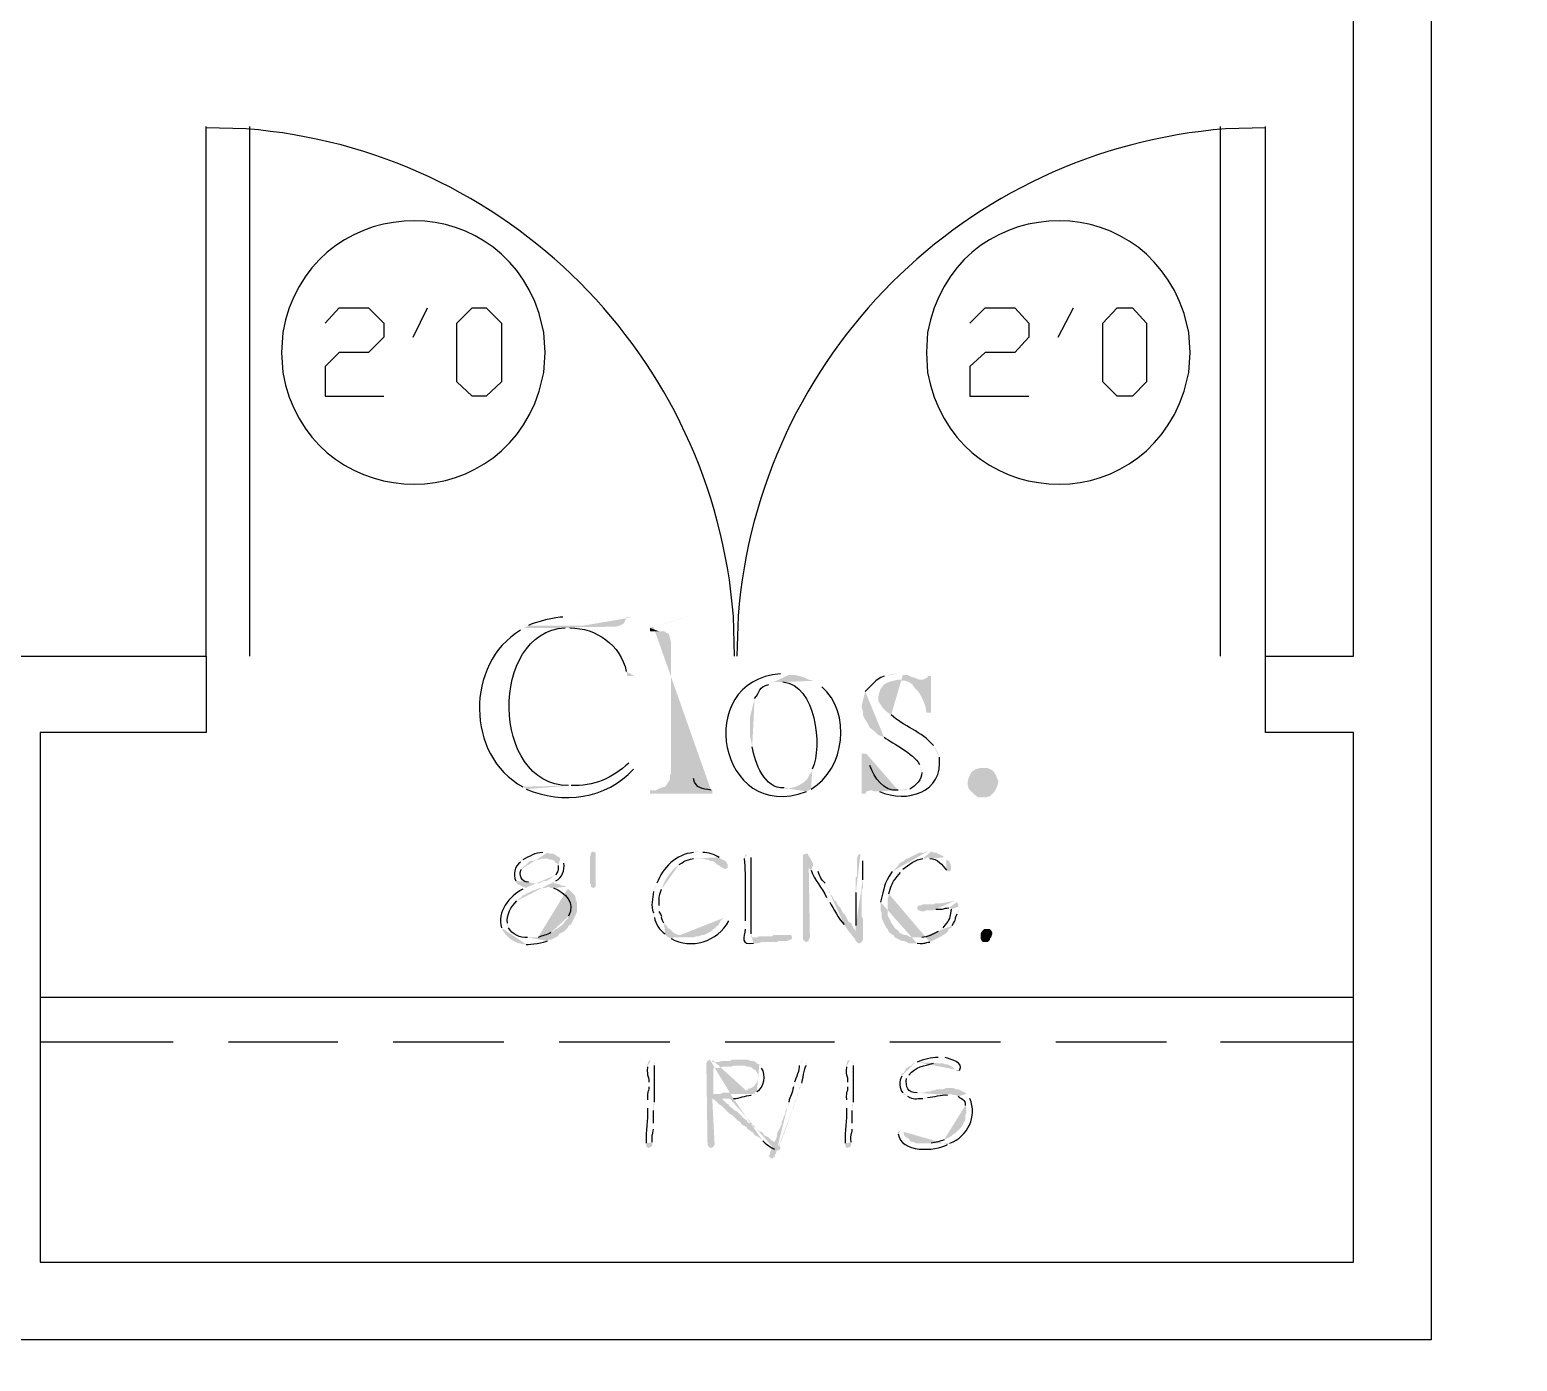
# Model space of a CAD drawing. Header units: inches. Extents: x -167 to 6071, y -6287 to -2731.
# Drawn here: x 1179.4 to 1246.8, y -5746.6 to -5686.2 of the extents above; entities that cross this region are included whole.
import ezdxf

# ---------------------------------------------------------------- set-up
doc = ezdxf.new("R2010")
doc.units = ezdxf.units.IN
doc.header["$LTSCALE"] = 96
doc.header["$MEASUREMENT"] = 0
doc.layers.add('PDF_Geometry', color=7, linetype='Continuous', true_color=0x4a4a4a)
doc.layers.add('PDF_Solid Fills', color=7, linetype='Continuous')

msp = doc.modelspace()

# ---------------------------------------------------------------- hatches: boundary and pattern name
at = {"layer": 'PDF_Solid Fills', "transparency": 33554559}
h = msp.add_hatch(color=256, dxfattribs=at)
h.paths.add_polyline_path([(1206.73, -5712.842), (1206.463, -5712.842), (1206.463, -5712.895), (1206.357, -5713.109), (1206.197, -5713.215), (1205.983, -5713.269), (1201.823, -5713.322), (1203.903, -5713.322)], flags=0)
h.paths.add_polyline_path([(1206.463, -5715.295), (1206.517, -5715.509), (1206.837, -5715.509)], flags=0)
h = msp.add_hatch(color=256, dxfattribs=at)
h.paths.add_polyline_path([(1203.743, -5712.842), (1203.583, -5712.842)], flags=0)
h.paths.add_polyline_path([(1202.037, -5713.215), (1201.823, -5713.322), (1205.983, -5713.269), (1205.823, -5713.215)], flags=0)
h.paths.add_polyline_path([(1205.823, -5713.215, 0.003622), (1204.223, -5712.842)], flags=0)
h.paths.add_polyline_path([(1204.223, -5712.842), (1204.01, -5712.842)], flags=0)
h = msp.add_hatch(color=256, dxfattribs=at)
h.paths.add_polyline_path([(1209.45, -5712.735), (1209.343, -5712.789)], flags=0)
h.paths.add_polyline_path([(1207.69, -5713.269, 0.008193), (1209.343, -5712.789)], flags=0)
h.paths.add_polyline_path([(1207.69, -5713.269), (1207.53, -5713.322), (1207.957, -5713.482), (1208.17, -5713.482), (1208.383, -5713.589), (1208.437, -5713.749), (1208.49, -5714.015), (1208.49, -5719.935), (1208.437, -5719.989), (1208.437, -5720.202), (1208.33, -5720.362), (1208.223, -5720.522), (1208.01, -5720.575), (1207.797, -5720.682), (1207.53, -5720.682), (1207.53, -5720.842), (1210.357, -5720.842), (1210.357, -5720.682), (1210.303, -5720.682)], flags=0)
h.paths.add_polyline_path([(1209.503, -5720.149), (1209.45, -5719.935)], flags=0)
h = msp.add_hatch(color=256, dxfattribs=at)
h.paths.add_polyline_path([(1201.823, -5713.322), (1201.663, -5713.429)], flags=0)
h.paths.add_polyline_path([(1201.77, -5720.522), (1203.957, -5720.469), (1203.85, -5720.469)], flags=0)
h.paths.add_polyline_path([(1203.69, -5713.322), (1203.903, -5713.322)], flags=0)
h = msp.add_hatch(color=256, dxfattribs=at)
h.paths.add_polyline_path([(1213.557, -5715.402), (1213.45, -5715.402)], flags=0)
h.paths.add_polyline_path([(1214.623, -5720.735), (1214.837, -5720.629), (1213.717, -5720.629), (1213.61, -5720.575)], flags=0)
h.paths.add_polyline_path([(1212.17, -5718.709), (1212.117, -5718.442), (1212.063, -5718.229), (1212.063, -5717.429), (1212.117, -5717.162), (1212.17, -5716.949), (1212.223, -5716.735), (1212.277, -5716.522)], flags=0)
h.paths.add_polyline_path([(1212.917, -5715.882), (1213.13, -5715.775), (1213.343, -5715.775), (1214.943, -5715.722), (1214.73, -5715.669), (1214.517, -5715.562), (1214.09, -5715.455), (1213.823, -5715.455)], flags=0)
h = msp.add_hatch(color=256, dxfattribs=at)
h.paths.add_polyline_path([(1214.943, -5715.722), (1213.343, -5715.775), (1213.557, -5715.775)], flags=0)
h.paths.add_polyline_path([(1214.89, -5719.722), (1214.837, -5719.935), (1214.783, -5719.935), (1214.677, -5720.149), (1214.517, -5720.309), (1214.357, -5720.415), (1214.143, -5720.522), (1213.93, -5720.575), (1213.717, -5720.629), (1214.837, -5720.629)], flags=0)
h.paths.add_polyline_path([(1215.317, -5715.989), (1215.103, -5715.829)], flags=0)
h = msp.add_hatch(color=256, dxfattribs=at)
h.paths.add_polyline_path([(1218.73, -5715.402), (1218.623, -5715.402), (1218.357, -5715.455), (1218.143, -5715.509)], flags=0)
h.paths.add_polyline_path([(1217.29, -5716.202), (1217.237, -5716.415), (1217.183, -5716.629), (1217.13, -5716.842), (1217.13, -5716.895), (1217.183, -5717.109), (1217.183, -5717.269), (1217.29, -5717.482), (1217.397, -5717.642), (1217.503, -5717.855), (1217.717, -5718.015), (1217.877, -5718.175), (1218.143, -5718.282)], flags=0)
h.paths.add_polyline_path([(1219.743, -5719.509), (1219.797, -5719.669), (1219.85, -5719.882)], flags=0)
h.paths.add_polyline_path([(1219.317, -5720.629), (1219.103, -5720.682), (1217.557, -5720.682), (1217.717, -5720.735), (1217.93, -5720.735)], flags=0)
h.paths.add_polyline_path([(1220.65, -5719.189), (1220.597, -5719.029), (1220.49, -5718.815), (1220.383, -5718.655)], flags=0)
h.paths.add_polyline_path([(1218.463, -5717.269), (1218.25, -5717.109), (1218.09, -5716.949), (1217.983, -5716.789), (1217.877, -5716.629), (1217.877, -5716.469), (1217.93, -5716.255), (1217.983, -5716.095), (1218.143, -5715.882), (1218.357, -5715.775), (1218.57, -5715.722), (1218.783, -5715.669), (1219.903, -5715.669), (1219.743, -5715.669), (1219.477, -5715.562), (1219.423, -5715.562), (1219.21, -5715.455), (1218.997, -5715.455)], flags=0)
for points in [[(1220.277, -5715.509), (1220.117, -5715.509), (1220.117, -5715.562), (1219.903, -5715.669), (1218.783, -5715.669), (1218.89, -5715.722), (1219.103, -5715.722), (1219.263, -5715.775), (1219.423, -5715.882), (1219.53, -5716.042), (1219.69, -5716.202), (1219.797, -5716.362), (1219.903, -5716.575), (1220.01, -5716.842), (1220.063, -5717.162), (1220.277, -5717.162)], [(1223.317, -5720.309), (1223.263, -5720.522), (1223.157, -5720.735), (1222.943, -5720.949), (1222.73, -5721.002), (1222.41, -5721.002), (1222.197, -5720.842), (1222.143, -5720.789), (1221.983, -5720.629), (1221.93, -5720.415), (1221.93, -5720.309), (1221.983, -5720.095), (1222.09, -5719.882), (1222.143, -5719.829), (1222.303, -5719.722), (1222.517, -5719.669), (1222.837, -5719.669), (1223.05, -5719.775), (1223.103, -5719.829), (1223.21, -5719.989), (1223.317, -5720.255)], [(1205.077, -5723.722), (1205.077, -5725.055), (1204.97, -5725.109), (1204.863, -5725.055), (1204.863, -5724.949), (1204.81, -5724.895), (1204.81, -5723.722), (1204.863, -5723.562), (1204.863, -5723.509), (1204.97, -5723.455), (1205.077, -5723.509)], [(1210.73, -5723.775), (1209.717, -5723.775), (1209.983, -5723.775), (1210.09, -5723.829), (1210.197, -5723.829), (1210.25, -5723.882), (1210.357, -5723.882), (1210.463, -5723.935), (1210.57, -5724.042), (1210.677, -5724.095), (1210.73, -5724.149), (1210.837, -5724.202), (1210.943, -5724.255), (1211.05, -5724.202), (1211.05, -5724.042), (1210.997, -5723.935), (1210.943, -5723.882), (1210.837, -5723.829)], [(1214.57, -5723.562), (1214.463, -5723.615), (1214.463, -5727.402), (1214.517, -5727.509), (1214.623, -5727.562), (1214.73, -5727.509), (1214.73, -5727.455), (1214.783, -5727.349), (1214.73, -5724.149), (1214.943, -5724.042), (1214.783, -5723.722), (1214.73, -5723.669), (1214.677, -5723.562)], [(1213.77, -5727.242), (1213.13, -5727.242), (1213.077, -5727.295), (1212.49, -5727.295), (1212.383, -5727.349), (1212.117, -5727.349), (1213.983, -5727.349), (1213.93, -5727.242), (1213.877, -5727.242)], [(1222.73, -5727.562), (1222.623, -5727.562), (1222.57, -5727.509), (1222.517, -5727.402), (1222.517, -5727.189), (1222.57, -5727.082), (1222.677, -5726.975), (1222.943, -5726.975), (1222.997, -5727.029), (1223.05, -5727.135), (1223.05, -5727.189), (1222.997, -5727.349), (1222.943, -5727.402), (1222.943, -5727.455), (1222.837, -5727.562)], [(1211.69, -5732.895), (1211.263, -5732.895), (1211.157, -5732.949), (1210.783, -5732.949), (1210.623, -5733.002), (1210.357, -5733.002), (1212.383, -5733.055), (1212.33, -5733.002), (1212.223, -5732.949), (1212.117, -5732.949), (1211.957, -5732.895), (1211.85, -5732.895)], [(1221.13, -5734.175), (1220.97, -5734.175), (1220.81, -5734.229), (1220.543, -5734.229), (1220.437, -5734.282), (1220.33, -5734.282), (1220.223, -5734.335), (1220.063, -5734.335), (1219.957, -5734.389), (1219.637, -5734.389), (1221.823, -5734.389), (1221.717, -5734.335), (1221.61, -5734.282), (1221.503, -5734.229), (1221.397, -5734.229), (1221.29, -5734.175)]]:
    msp.add_hatch(color=256, dxfattribs=at).paths.add_polyline_path(points)
h = msp.add_hatch(color=256, dxfattribs=at)
h.paths.add_polyline_path([(1217.343, -5719.029), (1217.13, -5719.029), (1217.13, -5720.842), (1217.29, -5720.842), (1217.343, -5720.735), (1217.557, -5720.682), (1218.837, -5720.682), (1218.783, -5720.682)], flags=0)
h.paths.add_polyline_path([(1217.503, -5719.562), (1217.397, -5719.295)], flags=0)
h = msp.add_hatch(color=256, dxfattribs=at)
h.paths.add_polyline_path([(1206.783, -5719.295), (1206.57, -5719.455)], flags=0)
h.paths.add_polyline_path([(1203.957, -5720.469), (1201.77, -5720.522), (1201.93, -5720.629)], flags=0)
h.paths.add_polyline_path([(1206.783, -5719.722), (1206.997, -5719.562)], flags=0)
h = msp.add_hatch(color=256, dxfattribs=at)
h.paths.add_polyline_path([(1203.477, -5723.775), (1202.73, -5723.775), (1202.89, -5723.775), (1202.997, -5723.829), (1203.103, -5723.829), (1203.21, -5723.882), (1203.21, -5723.935), (1203.317, -5723.989), (1203.37, -5724.095)], flags=0)
h.paths.add_polyline_path([(1203.263, -5724.522), (1203.157, -5724.575), (1203.05, -5724.682), (1202.943, -5724.735), (1202.837, -5724.789), (1202.73, -5724.789), (1202.623, -5724.842), (1202.517, -5724.895), (1201.503, -5724.895), (1201.557, -5724.949), (1201.663, -5725.002), (1201.77, -5725.055), (1201.93, -5725.109), (1201.877, -5725.109), (1201.77, -5725.162)], flags=0)
h.paths.add_polyline_path([(1200.81, -5726.922, 0.291201), (1201.93, -5727.669)], flags=0)
h.paths.add_polyline_path([(1202.89, -5727.509), (1202.997, -5727.455), (1203.05, -5727.455), (1203.157, -5727.402), (1202.09, -5727.349), (1201.983, -5727.349)], flags=0)
h.paths.add_polyline_path([(1201.13, -5726.922), (1201.077, -5726.815), (1201.077, -5726.709)], flags=0)
h.paths.add_polyline_path([(1201.503, -5725.695), (1201.61, -5725.589), (1201.717, -5725.535), (1201.717, -5725.482), (1201.823, -5725.429), (1201.93, -5725.375), (1202.143, -5725.269), (1202.25, -5725.215), (1202.303, -5725.215), (1202.41, -5725.162), (1202.57, -5725.109), (1202.783, -5725.109), (1202.943, -5725.055), (1203.743, -5725.055), (1203.637, -5725.002), (1203.53, -5725.002), (1203.423, -5724.949), (1203.263, -5724.895), (1203.157, -5724.895), (1203.263, -5724.789)], flags=0)
h.paths.add_polyline_path([(1203.637, -5723.989), (1203.583, -5723.882)], flags=0)
h = msp.add_hatch(color=256, dxfattribs=at)
h.paths.add_polyline_path([(1202.783, -5723.509), (1202.677, -5723.509)], flags=0)
h.paths.add_polyline_path([(1201.77, -5723.829), (1201.717, -5723.829), (1201.663, -5723.935)], flags=0)
h.paths.add_polyline_path([(1201.45, -5724.789), (1201.503, -5724.895), (1202.25, -5724.895), (1202.143, -5724.895), (1202.037, -5724.842)], flags=0)
h.paths.add_polyline_path([(1201.717, -5724.255), (1201.77, -5724.149), (1201.877, -5724.095), (1201.983, -5723.989), (1202.037, -5723.935), (1202.143, -5723.882), (1202.25, -5723.882), (1202.357, -5723.829), (1202.517, -5723.829), (1202.623, -5723.775), (1203.477, -5723.775), (1203.423, -5723.722), (1203.317, -5723.669), (1203.263, -5723.615), (1203.157, -5723.562), (1202.997, -5723.562), (1202.89, -5723.509)], flags=0)
h = msp.add_hatch(color=256, dxfattribs=at)
h.paths.add_polyline_path([(1209.717, -5723.455), (1209.61, -5723.455), (1209.503, -5723.509)], flags=0)
h.paths.add_polyline_path([(1207.85, -5724.895), (1207.797, -5725.002), (1207.743, -5725.109), (1207.69, -5725.269)], flags=0)
h.paths.add_polyline_path([(1207.69, -5726.229), (1207.69, -5726.335), (1207.743, -5726.442)], flags=0)
h.paths.add_polyline_path([(1208.223, -5727.189), (1208.277, -5727.295), (1208.383, -5727.349), (1209.397, -5727.349), (1209.29, -5727.349), (1209.13, -5727.295), (1209.023, -5727.295), (1208.917, -5727.242), (1208.81, -5727.242), (1208.703, -5727.189), (1208.597, -5727.135), (1208.437, -5726.975), (1208.33, -5726.922), (1208.33, -5726.869), (1208.17, -5726.709)], flags=0)
h.paths.add_polyline_path([(1207.957, -5726.175), (1207.957, -5725.909)], flags=0)
h.paths.add_polyline_path([(1208.863, -5724.042, 0.162278), (1208.063, -5725.162)], flags=0)
h.paths.add_polyline_path([(1209.503, -5723.775), (1210.73, -5723.775), (1210.677, -5723.722)], flags=0)
h.paths.add_polyline_path([(1209.93, -5723.509), (1209.823, -5723.455)], flags=0)
h = msp.add_hatch(color=256, dxfattribs=at)
h.paths.add_polyline_path([(1211.957, -5723.562), (1211.85, -5723.615), (1211.797, -5723.775)], flags=0)
h.paths.add_polyline_path([(1211.85, -5726.602), (1211.85, -5726.975)], flags=0)
h.paths.add_polyline_path([(1212.223, -5727.615), (1212.437, -5727.615), (1212.597, -5727.562), (1213.29, -5727.562), (1213.397, -5727.509), (1213.77, -5727.509), (1213.877, -5727.455), (1213.93, -5727.455), (1213.983, -5727.349), (1212.117, -5727.349), (1212.117, -5727.189)], flags=0)
h.paths.add_polyline_path([(1212.117, -5723.722), (1212.063, -5723.615)], flags=0)
h = msp.add_hatch(color=256, dxfattribs=at)
h.paths.add_polyline_path([(1217.077, -5723.562), (1216.97, -5723.615), (1216.917, -5723.775), (1216.917, -5724.575), (1216.863, -5724.629), (1216.863, -5725.322)], flags=0)
h.paths.add_polyline_path([(1216.863, -5726.815), (1216.863, -5727.082), (1216.543, -5727.082), (1216.65, -5727.189), (1216.703, -5727.295), (1216.81, -5727.402), (1216.863, -5727.509), (1216.917, -5727.562), (1216.97, -5727.615), (1217.023, -5727.615), (1217.13, -5727.562), (1217.183, -5727.455), (1217.183, -5726.495), (1217.13, -5726.389), (1217.13, -5725.215), (1217.183, -5725.109), (1217.183, -5724.735)], flags=0)
h.paths.add_polyline_path([(1217.183, -5723.882), (1217.183, -5723.615)], flags=0)
h = msp.add_hatch(color=256, dxfattribs=at)
h.paths.add_polyline_path([(1220.117, -5723.455), (1220.063, -5723.455), (1219.957, -5723.509), (1219.743, -5723.509), (1219.21, -5723.775), (1219.157, -5723.775), (1219.05, -5723.882), (1218.943, -5723.935), (1218.837, -5723.989), (1218.783, -5724.095), (1218.677, -5724.202), (1218.623, -5724.255), (1218.517, -5724.362)], flags=0)
h.paths.add_polyline_path([(1217.983, -5725.749), (1217.983, -5726.122), (1218.037, -5726.229), (1218.037, -5726.495), (1218.143, -5726.709), (1218.197, -5726.815), (1218.25, -5726.922), (1218.303, -5726.975), (1218.357, -5727.082), (1218.463, -5727.189), (1218.57, -5727.242), (1218.623, -5727.349), (1218.73, -5727.402), (1218.837, -5727.455), (1218.943, -5727.509), (1219.05, -5727.509), (1219.157, -5727.562), (1219.263, -5727.615), (1219.637, -5727.615)], flags=0)
h.paths.add_polyline_path([(1220.223, -5727.562), (1220.33, -5727.509), (1220.437, -5727.455), (1220.543, -5727.402), (1220.65, -5727.349), (1219.37, -5727.349), (1219.263, -5727.295), (1219.157, -5727.242), (1219.05, -5727.242), (1218.943, -5727.189), (1218.837, -5727.135), (1218.783, -5727.029), (1218.677, -5726.975), (1218.623, -5726.922), (1218.57, -5726.815), (1218.517, -5726.762), (1218.463, -5726.655), (1218.41, -5726.549), (1218.303, -5726.335), (1218.303, -5725.589), (1218.357, -5725.482), (1218.357, -5725.375)], flags=0)
h.paths.add_polyline_path([(1218.89, -5724.415), (1218.943, -5724.362), (1218.997, -5724.255)], flags=0)
h.paths.add_polyline_path([(1219.903, -5723.775), (1220.01, -5723.775), (1220.117, -5723.722), (1220.863, -5723.722), (1220.81, -5723.669), (1220.703, -5723.615), (1220.597, -5723.562), (1220.49, -5723.509), (1220.383, -5723.509), (1220.277, -5723.455)], flags=0)
h = msp.add_hatch(color=256, dxfattribs=at)
h.paths.add_polyline_path([(1220.863, -5723.722), (1220.117, -5723.722), (1220.223, -5723.775)], flags=0)
h.paths.add_polyline_path([(1220.97, -5724.309), (1221.077, -5724.362), (1221.183, -5724.309), (1221.183, -5724.095), (1221.13, -5723.989), (1221.077, -5723.882), (1220.97, -5723.829)], flags=0)
h = msp.add_hatch(color=256, dxfattribs=at)
h.paths.add_polyline_path([(1214.943, -5724.042), (1214.73, -5724.149), (1214.73, -5724.202), (1214.837, -5724.309)], flags=0)
h.paths.add_polyline_path([(1215.53, -5725.535), (1215.583, -5725.642), (1215.69, -5725.749)], flags=0)
h.paths.add_polyline_path([(1216.33, -5726.762), (1216.437, -5726.922), (1216.543, -5727.082), (1216.863, -5727.082), (1216.81, -5726.975), (1216.757, -5726.922), (1216.65, -5726.709), (1216.543, -5726.655), (1216.49, -5726.549), (1216.437, -5726.442), (1216.383, -5726.335), (1216.277, -5726.229), (1216.223, -5726.122), (1216.17, -5726.015), (1216.063, -5725.909), (1216.01, -5725.802), (1215.957, -5725.695), (1215.903, -5725.695), (1215.85, -5725.589), (1215.797, -5725.482), (1215.743, -5725.429), (1215.637, -5725.215), (1215.53, -5725.002), (1215.477, -5724.895)], flags=0)
h.paths.add_polyline_path([(1215.157, -5724.362), (1215.103, -5724.255), (1215.05, -5724.149)], flags=0)
h = msp.add_hatch(color=256, dxfattribs=at)
h.paths.add_polyline_path([(1203.743, -5725.055), (1202.943, -5725.055), (1203.05, -5725.109), (1203.157, -5725.109)], flags=0)
h.paths.add_polyline_path([(1203.85, -5726.389), (1203.797, -5726.495), (1203.743, -5726.549), (1203.69, -5726.602), (1203.637, -5726.709), (1203.53, -5726.815), (1203.423, -5726.869), (1203.317, -5726.975), (1203.263, -5726.975), (1203.157, -5727.082), (1203.05, -5727.135)], flags=0)
h.paths.add_polyline_path([(1202.463, -5727.349), (1202.09, -5727.349), (1203.157, -5727.402), (1203.263, -5727.349), (1203.37, -5727.295), (1203.423, -5727.189), (1203.53, -5727.135), (1203.637, -5727.082), (1203.743, -5726.975), (1203.797, -5726.922), (1203.85, -5726.815), (1203.957, -5726.762), (1204.01, -5726.655), (1204.063, -5726.549), (1204.117, -5726.442), (1204.17, -5726.335), (1204.223, -5726.175), (1204.223, -5725.749), (1204.17, -5725.642), (1204.17, -5725.535), (1204.117, -5725.429), (1204.01, -5725.322), (1203.957, -5725.269), (1203.903, -5725.215), (1203.797, -5725.162)], flags=0)
h = msp.add_hatch(color=256, dxfattribs=at)
h.paths.add_polyline_path([(1221.343, -5725.695), (1220.757, -5725.802), (1220.49, -5725.802), (1220.383, -5725.855), (1219.903, -5725.855), (1219.797, -5725.909), (1219.69, -5725.909), (1219.637, -5726.015), (1219.69, -5726.122), (1219.743, -5726.122), (1219.85, -5726.175), (1219.957, -5726.175), (1220.063, -5726.122), (1220.383, -5726.122), (1220.49, -5726.069)], flags=0)
h.paths.add_polyline_path([(1221.077, -5726.015), (1221.183, -5726.015), (1221.503, -5725.962), (1221.503, -5725.855), (1221.45, -5725.749)], flags=0)
h = msp.add_hatch(color=256, dxfattribs=at)
h.paths.add_polyline_path([(1210.943, -5726.442), (1210.837, -5726.495), (1210.73, -5726.602), (1210.677, -5726.709), (1210.623, -5726.815), (1210.517, -5726.869), (1210.517, -5726.922), (1210.41, -5726.975), (1210.303, -5727.082), (1210.197, -5727.135), (1210.09, -5727.189), (1209.983, -5727.242), (1209.877, -5727.242), (1209.77, -5727.295), (1209.663, -5727.295), (1209.503, -5727.349), (1208.383, -5727.349), (1208.49, -5727.402)], flags=0)
h.paths.add_polyline_path([(1211.103, -5726.602), (1211.05, -5726.495)], flags=0)
h = msp.add_hatch(color=256, dxfattribs=at)
h.paths.add_polyline_path([(1221.503, -5725.962), (1221.183, -5726.015), (1221.183, -5726.069)], flags=0)
h.paths.add_polyline_path([(1220.81, -5726.922), (1220.703, -5726.975), (1220.703, -5727.029), (1220.597, -5727.082)], flags=0)
h.paths.add_polyline_path([(1219.85, -5727.349), (1219.69, -5727.349), (1220.65, -5727.349), (1220.757, -5727.295), (1220.81, -5727.242), (1220.917, -5727.189), (1221.023, -5727.082), (1221.077, -5726.975), (1221.183, -5726.922), (1221.237, -5726.815)], flags=0)
h.paths.add_polyline_path([(1221.45, -5726.282), (1221.503, -5726.175), (1221.503, -5726.069)], flags=0)
h = msp.add_hatch(color=256, dxfattribs=at)
h.paths.add_polyline_path([(1207.583, -5732.895), (1207.477, -5732.949), (1207.423, -5733.109), (1207.423, -5733.215)], flags=0)
h.paths.add_polyline_path([(1207.477, -5733.909), (1207.477, -5734.122)], flags=0)
h.paths.add_polyline_path([(1207.423, -5734.709), (1207.423, -5735.082)], flags=0)
h.paths.add_polyline_path([(1207.37, -5736.682), (1207.37, -5736.842), (1207.477, -5736.895), (1207.583, -5736.842), (1207.637, -5736.789), (1207.637, -5736.629)], flags=0)
h.paths.add_polyline_path([(1207.69, -5736.042), (1207.69, -5735.775)], flags=0)
h.paths.add_polyline_path([(1207.69, -5735.189), (1207.69, -5734.922), (1207.743, -5734.815)], flags=0)
h.paths.add_polyline_path([(1207.743, -5733.162), (1207.743, -5733.055), (1207.69, -5732.949)], flags=0)
h = msp.add_hatch(color=256, dxfattribs=at)
h.paths.add_polyline_path([(1210.25, -5732.895), (1210.143, -5732.949), (1210.09, -5733.055), (1210.143, -5736.682), (1210.143, -5736.735), (1210.197, -5736.842), (1210.303, -5736.895), (1210.41, -5736.842), (1210.463, -5736.735), (1210.463, -5736.682), (1210.357, -5734.655), (1211.317, -5734.655)], flags=0)
h.paths.add_polyline_path([(1212.117, -5734.495), (1212.17, -5734.442), (1210.41, -5734.442), (1210.41, -5733.269), (1210.677, -5733.269), (1210.837, -5733.215), (1211.21, -5733.215), (1211.317, -5733.162), (1211.69, -5733.162), (1212.49, -5733.109), (1212.383, -5733.055), (1210.357, -5733.002), (1210.357, -5732.895)], flags=0)
h = msp.add_hatch(color=256, dxfattribs=at)
h.paths.add_polyline_path([(1212.49, -5733.109), (1211.69, -5733.162), (1211.797, -5733.162), (1211.957, -5733.215), (1212.063, -5733.215), (1212.17, -5733.269), (1212.223, -5733.322), (1212.33, -5733.375), (1212.383, -5733.482), (1212.437, -5733.589), (1212.437, -5733.802), (1212.383, -5733.909), (1212.33, -5733.962), (1212.277, -5734.069), (1212.223, -5734.122), (1212.117, -5734.175), (1211.957, -5734.229), (1211.957, -5734.282), (1211.797, -5734.282), (1211.69, -5734.335), (1211.477, -5734.335), (1211.37, -5734.389), (1210.837, -5734.389), (1210.73, -5734.442), (1210.41, -5734.442), (1212.277, -5734.442), (1212.277, -5734.389), (1212.383, -5734.335)], flags=0)
h.paths.add_polyline_path([(1212.597, -5733.269), (1212.543, -5733.162)], flags=0)
h = msp.add_hatch(color=256, dxfattribs=at)
h.paths.add_polyline_path([(1214.463, -5732.895), (1214.41, -5732.949), (1214.357, -5733.055), (1214.303, -5733.162)], flags=0)
h.paths.add_polyline_path([(1214.09, -5733.909), (1214.09, -5734.015), (1214.037, -5734.122)], flags=0)
h.paths.add_polyline_path([(1213.823, -5734.815), (1213.823, -5734.922), (1213.77, -5735.029), (1213.717, -5735.135), (1213.663, -5735.242), (1213.663, -5735.349), (1213.61, -5735.455), (1213.557, -5735.615), (1213.503, -5735.722), (1213.503, -5735.829), (1213.45, -5735.935), (1213.397, -5736.042), (1213.343, -5736.149), (1213.29, -5736.255), (1213.29, -5736.362), (1213.237, -5736.522), (1213.13, -5736.682), (1213.077, -5736.842), (1213.023, -5737.002), (1212.97, -5737.109), (1212.97, -5737.215), (1212.917, -5737.215), (1212.97, -5737.322), (1213.077, -5737.375), (1213.13, -5737.322), (1213.183, -5737.322), (1213.183, -5737.215), (1213.237, -5737.162)], flags=0)
h.paths.add_polyline_path([(1213.237, -5737.162, 0.021773), (1213.983, -5735.189)], flags=0)
h.paths.add_polyline_path([(1213.983, -5735.189), (1214.037, -5735.082), (1214.09, -5734.922), (1214.09, -5734.815), (1214.143, -5734.709), (1214.197, -5734.602), (1214.197, -5734.495), (1214.25, -5734.389), (1214.303, -5734.282), (1214.303, -5734.175), (1214.41, -5733.962)], flags=0)
h.paths.add_polyline_path([(1214.623, -5733.162), (1214.623, -5733.055), (1214.57, -5732.949)], flags=0)
h = msp.add_hatch(color=256, dxfattribs=at)
h.paths.add_polyline_path([(1216.597, -5732.895), (1216.49, -5732.949), (1216.437, -5733.109), (1216.437, -5733.215)], flags=0)
h.paths.add_polyline_path([(1216.49, -5733.909), (1216.49, -5734.122)], flags=0)
h.paths.add_polyline_path([(1216.437, -5734.709), (1216.437, -5735.082)], flags=0)
h.paths.add_polyline_path([(1216.383, -5736.682), (1216.383, -5736.842), (1216.49, -5736.895), (1216.597, -5736.842), (1216.65, -5736.789), (1216.65, -5736.629)], flags=0)
h.paths.add_polyline_path([(1216.703, -5736.042), (1216.703, -5735.775)], flags=0)
h.paths.add_polyline_path([(1216.703, -5735.189), (1216.703, -5734.922), (1216.757, -5734.815)], flags=0)
h.paths.add_polyline_path([(1216.757, -5733.162), (1216.757, -5733.055), (1216.703, -5732.949)], flags=0)
h = msp.add_hatch(color=256, dxfattribs=at)
h.paths.add_polyline_path([(1219.583, -5733.002), (1219.477, -5733.055), (1219.37, -5733.162), (1219.157, -5733.269), (1219.103, -5733.375), (1219.05, -5733.482), (1218.943, -5733.535), (1218.943, -5733.642)], flags=0)
h.paths.add_polyline_path([(1218.997, -5734.389), (1219.05, -5734.495), (1219.103, -5734.495), (1219.21, -5734.549)], flags=0)
h.paths.add_polyline_path([(1219.903, -5734.655), (1220.01, -5734.655), (1220.117, -5734.602)], flags=0)
h.paths.add_polyline_path([(1221.023, -5734.495), (1221.13, -5734.442), (1221.877, -5734.442), (1221.823, -5734.389), (1219.637, -5734.389)], flags=0)
h.paths.add_polyline_path([(1219.157, -5733.749), (1219.21, -5733.642), (1219.263, -5733.589)], flags=0)
h.paths.add_polyline_path([(1220.383, -5733.055), (1220.65, -5733.055)], flags=0)
h = msp.add_hatch(color=256, dxfattribs=at)
h.paths.add_polyline_path([(1220.65, -5732.789), (1220.597, -5732.789)], flags=0)
h.paths.add_polyline_path([(1219.637, -5733.002), (1219.583, -5733.002), (1220.65, -5733.055), (1220.81, -5733.055), (1220.917, -5733.109), (1221.023, -5733.109), (1221.13, -5733.162), (1221.237, -5733.215), (1221.343, -5733.322), (1221.397, -5733.322), (1221.397, -5733.375), (1221.503, -5733.429), (1221.557, -5733.375)], flags=0)
h.paths.add_polyline_path([(1220.917, -5732.789), (1220.757, -5732.789)], flags=0)
h = msp.add_hatch(color=256, dxfattribs=at)
h.paths.add_polyline_path([(1211.317, -5734.655), (1210.357, -5734.655), (1210.463, -5734.709), (1210.677, -5734.922), (1210.783, -5734.975), (1211.157, -5735.349), (1211.263, -5735.402), (1211.37, -5735.509), (1211.423, -5735.562), (1211.53, -5735.669), (1211.637, -5735.722), (1211.69, -5735.829), (1211.903, -5735.935), (1211.957, -5736.042), (1212.063, -5736.095), (1212.117, -5736.149), (1212.223, -5736.202), (1212.277, -5736.309), (1212.383, -5736.362), (1212.49, -5736.415), (1212.65, -5736.575)], flags=0)
h.paths.add_polyline_path([(1213.183, -5736.949), (1213.237, -5737.002), (1213.397, -5737.002), (1213.45, -5736.895), (1213.397, -5736.789), (1213.29, -5736.735), (1213.183, -5736.629), (1213.077, -5736.575), (1212.97, -5736.469), (1212.917, -5736.415), (1212.81, -5736.362), (1212.703, -5736.309), (1212.65, -5736.202), (1212.543, -5736.149), (1212.437, -5736.095), (1212.33, -5735.989), (1212.223, -5735.935), (1212.17, -5735.829), (1211.957, -5735.722), (1211.903, -5735.615), (1211.797, -5735.562), (1211.743, -5735.509), (1211.637, -5735.402), (1211.477, -5735.242), (1211.37, -5735.189), (1211.263, -5735.082), (1211.157, -5735.029), (1211.103, -5734.922), (1210.997, -5734.869), (1210.783, -5734.655), (1211.157, -5734.655)], flags=0)
h = msp.add_hatch(color=256, dxfattribs=at)
h.paths.add_polyline_path([(1221.877, -5734.442), (1221.13, -5734.442), (1221.29, -5734.495), (1221.397, -5734.495), (1221.503, -5734.549)], flags=0)
h.paths.add_polyline_path([(1221.823, -5734.975), (1221.877, -5735.082), (1221.877, -5735.295), (1221.823, -5735.402), (1221.823, -5735.615), (1221.77, -5735.722), (1221.717, -5735.829), (1221.663, -5735.935), (1221.557, -5736.042), (1221.397, -5736.202), (1221.29, -5736.255), (1221.237, -5736.309), (1221.183, -5736.362), (1221.077, -5736.415), (1220.863, -5736.522)], flags=0)
h.paths.add_polyline_path([(1220.277, -5736.682), (1219.903, -5736.682), (1221.13, -5736.682)], flags=0)
h.paths.add_polyline_path([(1222.037, -5734.655), (1221.93, -5734.549)], flags=0)
h = msp.add_hatch(color=256, dxfattribs=at)
h.paths.add_polyline_path([(1218.89, -5736.095), (1218.783, -5736.149), (1218.783, -5736.255)], flags=0)
h.paths.add_polyline_path([(1221.023, -5736.735), (1221.13, -5736.682), (1219.583, -5736.682), (1219.477, -5736.629), (1219.423, -5736.629), (1219.317, -5736.575), (1219.263, -5736.469), (1219.157, -5736.415), (1219.05, -5736.309), (1219.05, -5736.202), (1218.997, -5736.149)], flags=0)

# ---------------------------------------------------------------- linework, layer by layer
at = {"layer": 'PDF_Geometry', "color": 7}
for points in [[(1235.423, -5714.602), (1239.423, -5714.602), (1239.423, -5581.109), (1096.917, -5581.109), (1096.917, -5714.602), (1136.437, -5714.602), (1136.437, -5730.602), (1140.437, -5730.602), (1140.437, -5734.069), (1136.437, -5734.069), (1136.437, -5738.069), (1132.917, -5738.069), (1132.917, -5734.069), (1098.943, -5734.069), (1098.943, -5778.069), (1132.917, -5778.069), (1132.917, -5774.069), (1136.437, -5774.069), (1136.437, -5785.589)], [(1386.89, -5581.109), (1242.943, -5581.109), (1242.943, -5745.589), (1176.437, -5745.589), (1176.437, -5734.069), (1172.437, -5734.069), (1172.437, -5730.602), (1176.437, -5730.602), (1176.437, -5714.602), (1187.423, -5714.602), (1187.423, -5718.069), (1179.903, -5718.069), (1179.903, -5742.069)], [(1179.903, -5718.069), (1179.903, -5742.069), (1239.423, -5742.069), (1239.423, -5718.069), (1235.423, -5718.069), (1235.423, -5714.602), (1235.423, -5690.602)], [(1187.423, -5714.602), (1187.423, -5690.602)], [(1189.397, -5714.602), (1189.397, -5690.602)], [(1233.397, -5714.602), (1233.397, -5690.602)]]:
    msp.add_lwpolyline(points, dxfattribs=at)
at = {"layer": 'PDF_Geometry'}
for points in [[(1211.37, -5714.602), (1211.317, -5712.789, 0.369324), (1189.237, -5690.709), (1187.423, -5690.655)], [(1235.423, -5690.655), (1233.61, -5690.709, 0.369037), (1211.53, -5712.789), (1211.477, -5714.602)]]:
    msp.add_lwpolyline(points, format="xyb", dxfattribs=at)
for points in [[(1192.81, -5699.509), (1193.45, -5698.815), (1194.783, -5698.815), (1195.477, -5699.509), (1195.477, -5700.149), (1194.783, -5700.842), (1193.45, -5700.842), (1192.81, -5701.482), (1192.81, -5702.815), (1195.477, -5702.815)], [(1196.81, -5700.149), (1197.45, -5698.815)], [(1222.037, -5699.509), (1222.73, -5698.815), (1224.063, -5698.815), (1224.703, -5699.509), (1224.703, -5700.149), (1224.063, -5700.842), (1222.73, -5700.842), (1222.037, -5701.482), (1222.037, -5702.815), (1224.703, -5702.815)], [(1226.037, -5700.149), (1226.73, -5698.815)], [(1202.517, -5702.602), (1202.73, -5701.749), (1202.783, -5700.842), (1202.73, -5699.935), (1202.517, -5699.082)], [(1231.743, -5702.602), (1231.957, -5701.749), (1232.01, -5700.842), (1231.957, -5699.935), (1231.743, -5699.082)], [(1190.89, -5699.935), (1190.837, -5700.842), (1190.89, -5701.749)], [(1220.117, -5699.935), (1220.063, -5700.842), (1220.117, -5701.749)], [(1239.423, -5730.069), (1179.903, -5730.069)], [(1185.93, -5732.095), (1179.903, -5732.095)], [(1193.397, -5732.095), (1188.437, -5732.095)], [(1200.917, -5732.095), (1195.903, -5732.095)], [(1208.437, -5732.095), (1203.423, -5732.095)], [(1215.903, -5732.095), (1210.943, -5732.095)], [(1223.423, -5732.095), (1218.41, -5732.095)], [(1230.943, -5732.095), (1225.93, -5732.095)], [(1239.423, -5732.095), (1233.397, -5732.095)]]:
    msp.add_lwpolyline(points, dxfattribs=at)
for points in [[(1199.477, -5702.815), (1198.783, -5702.175), (1198.783, -5699.509), (1199.477, -5698.815), (1200.117, -5698.815), (1200.81, -5699.509), (1200.81, -5702.175), (1200.117, -5702.815)], [(1228.703, -5702.815), (1228.063, -5702.175), (1228.063, -5699.509), (1228.703, -5698.815), (1229.397, -5698.815), (1230.037, -5699.509), (1230.037, -5702.175), (1229.397, -5702.815)]]:
    msp.add_lwpolyline(points, close=True, dxfattribs=at)
for points in [[(1202.517, -5699.082), (1200.537, -5693.067), (1192.033, -5693.639), (1190.89, -5699.935)], [(1231.743, -5699.082), (1229.765, -5693.068), (1221.26, -5693.639), (1220.117, -5699.935)], [(1190.89, -5701.749), (1192.03, -5708.041), (1200.534, -5708.621), (1202.517, -5702.602)], [(1220.117, -5701.749), (1221.257, -5708.042), (1229.762, -5708.62), (1231.743, -5702.602)], [(1203.583, -5712.842), (1203.362, -5712.804), (1202.23, -5713.081), (1202.037, -5713.215)], [(1201.663, -5713.429), (1199.166, -5714.927), (1199.178, -5719.124), (1201.77, -5720.522)], [(1203.85, -5720.469), (1200.315, -5720.469), (1200.248, -5713.492), (1203.69, -5713.322)], [(1203.903, -5713.322), (1205.114, -5713.325), (1206.199, -5714.092), (1206.463, -5715.295)], [(1213.45, -5715.402), (1209.428, -5715.706), (1210.648, -5722.241), (1214.623, -5720.735)], [(1213.557, -5715.775), (1215.05, -5715.909), (1215.368, -5718.672), (1214.89, -5719.722)], [(1218.143, -5715.509), (1217.734, -5715.667), (1217.601, -5715.916), (1217.29, -5716.202)], [(1212.277, -5716.522), (1212.549, -5716.218), (1212.44, -5716.004), (1212.917, -5715.882)], [(1214.837, -5720.629), (1216.374, -5719.721), (1216.696, -5717.17), (1215.317, -5715.989)], [(1220.383, -5718.655), (1219.874, -5718.042), (1218.996, -5717.759), (1218.463, -5717.269)], [(1218.143, -5718.282), (1218.578, -5718.574), (1219.455, -5718.994), (1219.743, -5719.509)], [(1213.61, -5720.575), (1212.729, -5720.642), (1212.274, -5719.418), (1212.17, -5718.709)], [(1201.93, -5720.629), (1203.562, -5721.339), (1205.566, -5721.076), (1206.783, -5719.722)], [(1206.57, -5719.455), (1205.833, -5720.143), (1204.974, -5720.502), (1203.957, -5720.469)], [(1218.783, -5720.682), (1218.098, -5720.742), (1217.722, -5720.11), (1217.503, -5719.562)], [(1217.93, -5720.735), (1219.195, -5721.3), (1220.83, -5720.767), (1220.65, -5719.189)], [(1210.303, -5720.682), (1209.889, -5720.585), (1209.631, -5720.638), (1209.503, -5720.149)], [(1219.85, -5719.882), (1219.881, -5720.189), (1219.556, -5720.485), (1219.317, -5720.629)], [(1202.677, -5723.509), (1202.347, -5723.499), (1202.063, -5723.687), (1201.77, -5723.829)], [(1209.503, -5723.509), (1208.751, -5723.559), (1208.093, -5724.202), (1207.85, -5724.895)], [(1208.863, -5724.042), (1209.262, -5723.799), (1209.07, -5723.889), (1209.503, -5723.775)], [(1210.677, -5723.722), (1210.464, -5723.606), (1210.17, -5723.472), (1209.93, -5723.509)], [(1211.797, -5723.775), (1211.904, -5724.652), (1211.827, -5725.688), (1211.85, -5726.602)], [(1212.117, -5727.189), (1212.117, -5726.033), (1212.117, -5724.878), (1212.117, -5723.722)], [(1218.997, -5724.255), (1219.264, -5724.064), (1219.564, -5723.813), (1219.903, -5723.775)], [(1220.223, -5723.775), (1220.556, -5723.776), (1220.792, -5724.058), (1220.97, -5724.309)], [(1201.663, -5723.935), (1201.395, -5724.125), (1201.319, -5724.503), (1201.45, -5724.789)], [(1202.037, -5724.842), (1201.729, -5724.882), (1201.553, -5724.491), (1201.717, -5724.255)], [(1203.263, -5724.789), (1203.571, -5724.661), (1203.666, -5724.297), (1203.637, -5723.989)], [(1203.37, -5724.095), (1203.362, -5724.399), (1203.411, -5724.22), (1203.263, -5724.522)], [(1214.837, -5724.309), (1214.983, -5724.743), (1215.345, -5725.12), (1215.53, -5725.535)], [(1215.477, -5724.895), (1215.275, -5724.721), (1215.242, -5724.615), (1215.157, -5724.362)], [(1217.183, -5724.735), (1217.183, -5724.451), (1217.183, -5724.167), (1217.183, -5723.882)], [(1218.517, -5724.362), (1218.102, -5724.986), (1218.173, -5725.048), (1217.983, -5725.749)], [(1218.357, -5725.375), (1218.59, -5724.713), (1218.421, -5724.983), (1218.89, -5724.415)], [(1201.77, -5725.162), (1201.161, -5725.484), (1200.588, -5726.199), (1200.81, -5726.922)], [(1203.157, -5725.109), (1203.719, -5725.328), (1204.154, -5725.762), (1203.85, -5726.389)], [(1207.957, -5725.909), (1207.974, -5725.447), (1207.894, -5725.583), (1208.063, -5725.162)], [(1201.077, -5726.709), (1201.026, -5726.335), (1201.235, -5725.938), (1201.503, -5725.695)], [(1207.69, -5725.269), (1207.69, -5725.581), (1207.545, -5725.925), (1207.69, -5726.229)], [(1215.69, -5725.749), (1215.837, -5726.043), (1216.111, -5726.528), (1216.33, -5726.762)], [(1216.863, -5725.322), (1216.863, -5725.82), (1216.863, -5726.318), (1216.863, -5726.815)], [(1207.743, -5726.442), (1207.77, -5726.743), (1207.984, -5727.041), (1208.223, -5727.189)], [(1208.17, -5726.709), (1207.934, -5726.291), (1208.192, -5726.593), (1207.957, -5726.175)], [(1220.49, -5726.069), (1220.885, -5726.098), (1220.817, -5726.016), (1221.077, -5726.015)], [(1221.183, -5726.069), (1221.11, -5726.678), (1221.081, -5726.514), (1220.81, -5726.922)], [(1221.237, -5726.815), (1221.43, -5726.483), (1221.348, -5726.521), (1221.45, -5726.282)], [(1201.983, -5727.349), (1201.654, -5727.382), (1201.284, -5727.201), (1201.13, -5726.922)], [(1203.05, -5727.135), (1202.857, -5727.265), (1202.659, -5727.251), (1202.463, -5727.349)], [(1208.49, -5727.402), (1209.374, -5727.905), (1210.613, -5727.553), (1211.103, -5726.602)], [(1211.85, -5726.975), (1211.798, -5727.366), (1211.628, -5727.695), (1212.223, -5727.615)], [(1220.597, -5727.082), (1220.35, -5727.209), (1220.13, -5727.335), (1219.85, -5727.349)], [(1201.93, -5727.669), (1202.112, -5727.677), (1202.742, -5727.595), (1202.89, -5727.509)], [(1219.637, -5727.615), (1220.095, -5727.645), (1219.942, -5727.58), (1220.223, -5727.562)]]:
    msp.add_open_spline(points, degree=3, dxfattribs=at)
at = {"layer": 'PDF_Geometry', "color": 7}
for points in [[(1207.423, -5733.215), (1207.384, -5733.778), (1207.502, -5733.511), (1207.477, -5733.909)], [(1207.743, -5734.815), (1207.743, -5734.264), (1207.743, -5733.713), (1207.743, -5733.162)], [(1212.383, -5734.335), (1212.721, -5734.156), (1212.814, -5733.581), (1212.597, -5733.269)], [(1214.303, -5733.162), (1214.322, -5733.333), (1214.148, -5733.735), (1214.09, -5733.909)], [(1214.41, -5733.962), (1214.468, -5733.823), (1214.519, -5733.271), (1214.623, -5733.162)], [(1216.437, -5733.215), (1216.398, -5733.778), (1216.515, -5733.511), (1216.49, -5733.909)], [(1216.757, -5734.815), (1216.757, -5734.264), (1216.757, -5733.713), (1216.757, -5733.162)], [(1219.263, -5733.589), (1219.591, -5733.205), (1219.948, -5733.169), (1220.383, -5733.055)], [(1220.597, -5732.789), (1220.266, -5732.799), (1219.936, -5732.864), (1219.637, -5733.002)], [(1221.557, -5733.375), (1221.808, -5733.023), (1221.128, -5732.865), (1220.917, -5732.789)], [(1218.943, -5733.642), (1218.835, -5733.844), (1218.818, -5734.219), (1218.997, -5734.389)], [(1219.637, -5734.389), (1219.195, -5734.407), (1219.128, -5734.115), (1219.157, -5733.749)], [(1207.477, -5734.122), (1207.498, -5734.46), (1207.391, -5734.193), (1207.423, -5734.709)], [(1211.317, -5734.655), (1211.596, -5734.649), (1211.846, -5734.517), (1212.117, -5734.495)], [(1214.037, -5734.122), (1213.978, -5734.431), (1213.895, -5734.532), (1213.823, -5734.815)], [(1216.49, -5734.122), (1216.511, -5734.46), (1216.405, -5734.193), (1216.437, -5734.709)], [(1219.21, -5734.549), (1219.496, -5734.727), (1219.559, -5734.636), (1219.903, -5734.655)], [(1220.117, -5734.602), (1220.426, -5734.607), (1220.707, -5734.45), (1221.023, -5734.495)], [(1221.13, -5736.682), (1221.936, -5736.358), (1222.377, -5735.472), (1222.037, -5734.655)], [(1221.503, -5734.549), (1221.585, -5734.652), (1221.86, -5734.693), (1221.823, -5734.975)], [(1207.423, -5735.082), (1207.457, -5735.703), (1207.335, -5736.055), (1207.37, -5736.682)], [(1207.69, -5735.775), (1207.69, -5735.58), (1207.69, -5735.384), (1207.69, -5735.189)], [(1216.437, -5735.082), (1216.47, -5735.703), (1216.349, -5736.055), (1216.383, -5736.682)], [(1216.703, -5735.775), (1216.703, -5735.58), (1216.703, -5735.384), (1216.703, -5735.189)], [(1207.637, -5736.629), (1207.607, -5736.168), (1207.672, -5736.323), (1207.69, -5736.042)], [(1212.65, -5736.575), (1212.765, -5736.686), (1213.034, -5736.897), (1213.183, -5736.949)], [(1216.65, -5736.629), (1216.621, -5736.17), (1216.686, -5736.323), (1216.703, -5736.042)], [(1218.783, -5736.255), (1218.899, -5737.119), (1220.454, -5737.061), (1221.023, -5736.735)], [(1220.863, -5736.522), (1220.678, -5736.615), (1220.471, -5736.605), (1220.277, -5736.682)]]:
    msp.add_open_spline(points, degree=3, dxfattribs=at)
at = {"layer": 'PDF_Solid Fills', "transparency": 33554559}
msp.add_solid([(1207.53, -5713.322), (1207.53, -5713.482), (1207.957, -5713.482)], dxfattribs=at)

doc.saveas('drawing.dxf')
